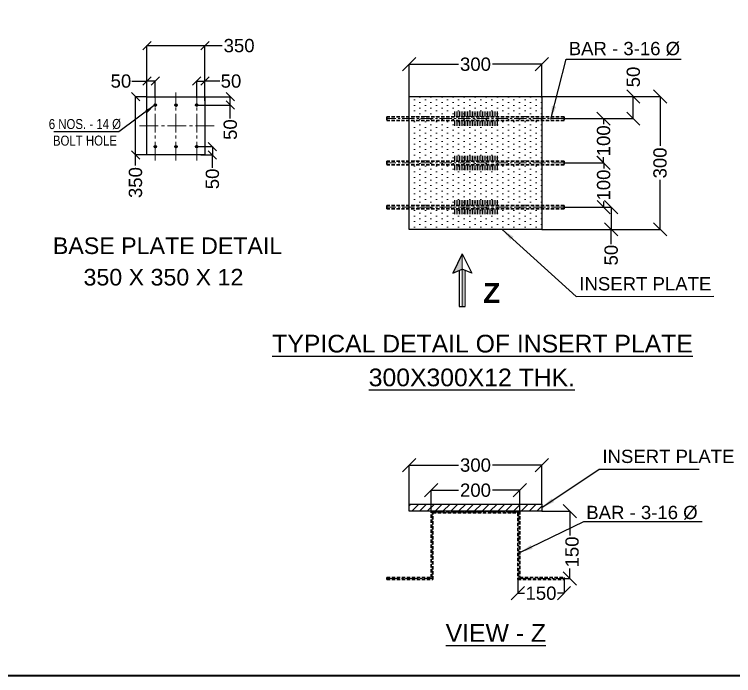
# Model space of a CAD drawing. Header units: inches. Extents: x 1789308 to 1948517, y 1504002 to 1708835.
# Drawn here: x 1880417 to 1893416, y 1532379 to 1544326 of the extents above; entities that cross this region are included whole.
import ezdxf
from ezdxf.enums import TextEntityAlignment as Align

# ---------------------------------------------------------------- set-up
doc = ezdxf.new("R2010")
doc.units = ezdxf.units.IN
doc.header["$LTSCALE"] = 0.015
doc.header["$MEASUREMENT"] = 0
doc.header["$PDMODE"] = 34
doc.header["$PDSIZE"] = -0.1
for name, pattern in [('CENTER', [2, 1.25, -0.25, 0.25, -0.25]), ('CENTER2', [1.125, 0.75, -0.125, 0.125, -0.125]), ('DASHED2', [0.375, 0.25, -0.125]), ('HIDDEN', [0.375, 0.25, -0.125])]:
    doc.linetypes.add(name, pattern=pattern)
for name, color, linetype, lineweight in [('BOLT', 4, 'Continuous', 25), ('CEN', 5, 'CENTER', 15), ('PLATE', 1, 'Continuous', 25), ('RF', 90, 'Continuous', 30), ('SECTION', 3, 'Continuous', 20), ('TEXT', 7, 'Continuous', 5), ('TRUSS', 82, 'Continuous', 25), ('truss text', 2, 'Continuous', 25)]:
    doc.layers.add(name, color=color, linetype=linetype, lineweight=lineweight)
for name, color, linetype in [('DIM - GRID - STR', 7, 'Continuous'), ('DIM DEM', 191, 'Continuous'), ('SHIFTING - STR', 1, 'Continuous'), ('TITLE', 7, 'Continuous'), ('TXT', 2, 'Continuous')]:
    doc.layers.add(name, color=color, linetype=linetype)
doc.layers.add('Grid', color=7, linetype='DASHED2', lineweight=9, true_color=0x919191)
doc.layers.add('HATCH', color=7, linetype='Continuous', lineweight=5, true_color=0xc2c2c2)
doc.styles.add('a1', font='arial.ttf', dxfattribs={"height": 2})
doc.styles.add('arial', font='ARIALN.TTF')
doc.styles.add('Basic', font='arial.ttf')
doc.styles.add('PRADEEP - STR', font='swissel.ttf')
doc.styles.add('ROMAND', font='arial.ttf')
doc.styles.add('SC-BBS1', font='SansSerif')
doc.dimstyles.new('GRID DIM', dxfattribs={"dimtxt": 350, "dimasz": 250, "dimexe": 0.1, "dimexo": 0.1, "dimgap": 0.09, "dimtad": 0, "dimdec": 0, "dimzin": 0, "dimdsep": 46, "dimtxsty": 'PRADEEP - STR', "dimblk": 'OBLIQUE', "dimcen": 0.09, "dimclrd": 73, "dimclre": 73, "dimclrt": 256, "dimadec": 0, "dimazin": 0, "dimtfac": 1, "dimtdec": 0, "dimtofl": 0, "dimtmove": 1, "dimatfit": 3, "dimfxl": 1.25, "dimtolj": 1, "dimtzin": 0, "dimlwd": -1, "dimlwe": -1, "dimarcsym": 2})
pattern_1 = [(90, (39092.4297, -8977.1807), (-3.75, 2e-15), [])]

# ---------------------------------------------------------------- blocks, each defined once
blk = doc.blocks.new('_Oblique')
at = {"color": 0, "linetype": 'ByBlock', "lineweight": -2}
blk.add_line((-0.5, -0.5), (0.5, 0.5), dxfattribs=at)
blk = doc.blocks.new('*D154')
at = {"layer": 'Defpoints', "color": 0, "transparency": 16777216}
for p in [(1824311.1, 1559422.9), (1824311.1, 1559115.3), (1824661.1, 1559115.3)]:
    blk.add_point(p, dxfattribs=at)
at = {"layer": 'DIM - GRID - STR', "color": 73, "linetype": 'ByBlock', "transparency": 16777216}
for p, q in [((1824311.1, 1559115.4), (1824311.1, 1559423)), ((1824661.1, 1559422.9), (1824311.1, 1559422.9)), ((1824661.1, 1559115.4), (1824661.1, 1559423)), ((1824764.4, 1559422.9), (1824661.1, 1559422.9))]:
    blk.add_line(p, q, dxfattribs=at)
at = {"layer": 'DIM - GRID - STR', "color": 73, "transparency": 16777216, "xscale": 50, "yscale": 50, "zscale": 50, "rotation": 180}
blk.add_blockref('_Oblique', (1824311.1, 1559422.9), dxfattribs=at)
at = {"layer": 'DIM - GRID - STR', "color": 73, "transparency": 16777216, "xscale": 50, "yscale": 50, "zscale": 50}
blk.add_blockref('_Oblique', (1824661.1, 1559422.9), dxfattribs=at)
at = {"layer": 'DIM - GRID - STR', "transparency": 16777216, "insert": (1824866.6, 1559422.9), "char_height": 80, "attachment_point": 5, "style": 'PRADEEP - STR'}
blk.add_mtext('\\A1;350', dxfattribs=at)
blk = doc.blocks.new('*D151')
at = {"layer": 'Defpoints', "color": 0, "transparency": 16777216}
for p in [(1824242.6, 1559115.3), (1824311.1, 1559115.3), (1824336.1, 1558765.3)]:
    blk.add_point(p, dxfattribs=at)
at = {"layer": 'DIM - GRID - STR', "color": 73, "linetype": 'ByBlock', "transparency": 16777216}
for p, q in [((1824311, 1559115.3), (1824242.5, 1559115.3)), ((1824242.6, 1558765.3), (1824242.6, 1559115.3)), ((1824336, 1558765.3), (1824242.5, 1558765.3)), ((1824242.6, 1558700.6), (1824242.6, 1558765.3))]:
    blk.add_line(p, q, dxfattribs=at)
at = {"layer": 'DIM - GRID - STR', "color": 73, "transparency": 16777216, "xscale": 50, "yscale": 50, "zscale": 50}
for p, rotation in [((1824242.6, 1559115.3), 90), ((1824242.6, 1558765.3), 270)]:
    blk.add_blockref('_Oblique', p, dxfattribs=dict(at, rotation=rotation))
at = {"layer": 'DIM - GRID - STR', "transparency": 16777216, "insert": (1824242.6, 1558598.4), "char_height": 80, "attachment_point": 5, "rotation": 90, "style": 'PRADEEP - STR'}
blk.add_mtext('\\A1;350', dxfattribs=at)
blk = doc.blocks.new('A$C47040BE7')
at = {"layer": 'TRUSS'}
h = blk.add_hatch(dxfattribs=at)
h.set_pattern_fill('ANSI31', color=5, scale=15)
h.set_pattern_definition([(45, (-1345296.724, -1406988.784), (-1.3258252147, 1.3258252147), [])])
edge = h.paths.add_edge_path()
edge.add_arc((0, 0), 7, 0, 360)
blk.add_circle((0, 0), 7)
at = {"layer": 'BOLT', "color": 4}
blk.add_circle((0, 0), 7, dxfattribs=at)
at = {"layer": 'CEN', "color": 1, "ltscale": 200}
for points in [[(-11, 0), (11, 0)], [(0, -11), (0, 11)]]:
    blk.add_lwpolyline(points, dxfattribs=at)
blk = doc.blocks.new('*D155')
at = {"layer": 'Defpoints', "color": 0, "transparency": 16777216}
for p in [(1824661.1, 1559209.3), (1824611.2, 1559109.6), (1824661.1, 1559090.3)]:
    blk.add_point(p, dxfattribs=at)
at = {"layer": 'DIM - GRID - STR', "color": 73, "linetype": 'ByBlock', "transparency": 16777216}
for p, q in [((1824611.2, 1559109.7), (1824611.2, 1559209.4)), ((1824611.2, 1559209.3), (1824661.1, 1559209.3)), ((1824661.1, 1559090.4), (1824661.1, 1559209.4)), ((1824751.2, 1559209.3), (1824661.1, 1559209.3))]:
    blk.add_line(p, q, dxfattribs=at)
at = {"layer": 'DIM - GRID - STR', "color": 73, "transparency": 16777216, "xscale": 50, "yscale": 50, "zscale": 50, "rotation": 180}
blk.add_blockref('_Oblique', (1824611.2, 1559209.3), dxfattribs=at)
at = {"layer": 'DIM - GRID - STR', "color": 73, "transparency": 16777216, "xscale": 50, "yscale": 50, "zscale": 50}
blk.add_blockref('_Oblique', (1824661.1, 1559209.3), dxfattribs=at)
at = {"layer": 'DIM - GRID - STR', "transparency": 16777216, "insert": (1824817.6, 1559209.3), "char_height": 80, "attachment_point": 5, "style": 'PRADEEP - STR'}
blk.add_mtext('\\A1;50', dxfattribs=at)
blk = doc.blocks.new('*D152')
at = {"layer": 'Defpoints', "color": 0, "transparency": 16777216}
for p in [(1824311.1, 1559209.3), (1824311.1, 1559115.3), (1824361.1, 1559107.9)]:
    blk.add_point(p, dxfattribs=at)
at = {"layer": 'DIM - GRID - STR', "color": 73, "linetype": 'ByBlock', "transparency": 16777216}
for p, q in [((1824221, 1559209.3), (1824311.1, 1559209.3)), ((1824311.1, 1559115.4), (1824311.1, 1559209.4)), ((1824361.1, 1559209.3), (1824311.1, 1559209.3)), ((1824361.1, 1559108), (1824361.1, 1559209.4))]:
    blk.add_line(p, q, dxfattribs=at)
at = {"layer": 'DIM - GRID - STR', "color": 73, "transparency": 16777216, "xscale": 50, "yscale": 50, "zscale": 50, "rotation": 180}
blk.add_blockref('_Oblique', (1824311.1, 1559209.3), dxfattribs=at)
at = {"layer": 'DIM - GRID - STR', "color": 73, "transparency": 16777216, "xscale": 50, "yscale": 50, "zscale": 50}
blk.add_blockref('_Oblique', (1824361.1, 1559209.3), dxfattribs=at)
at = {"layer": 'DIM - GRID - STR', "transparency": 16777216, "insert": (1824154.7, 1559209.3), "char_height": 80, "attachment_point": 5, "style": 'PRADEEP - STR'}
blk.add_mtext('\\A1;50', dxfattribs=at)
blk = doc.blocks.new('*D156')
at = {"layer": 'Defpoints', "color": 0, "transparency": 16777216}
for p in [(1824636.1, 1559115.3), (1824813.7, 1559115.3), (1824622.2, 1559065.3)]:
    blk.add_point(p, dxfattribs=at)
at = {"layer": 'DIM - GRID - STR', "color": 73, "linetype": 'ByBlock', "transparency": 16777216}
for p, q in [((1824636.2, 1559115.3), (1824813.8, 1559115.3)), ((1824813.7, 1559065.3), (1824813.7, 1559115.3)), ((1824622.3, 1559065.3), (1824813.8, 1559065.3)), ((1824813.7, 1558983.7), (1824813.7, 1559065.3))]:
    blk.add_line(p, q, dxfattribs=at)
at = {"layer": 'DIM - GRID - STR', "color": 73, "transparency": 16777216, "xscale": 50, "yscale": 50, "zscale": 50}
for p, rotation in [((1824813.7, 1559115.3), 90), ((1824813.7, 1559065.3), 270)]:
    blk.add_blockref('_Oblique', p, dxfattribs=dict(at, rotation=rotation))
at = {"layer": 'DIM - GRID - STR', "transparency": 16777216, "insert": (1824813.7, 1558917.4), "char_height": 80, "attachment_point": 5, "rotation": 90, "style": 'PRADEEP - STR'}
blk.add_mtext('\\A1;50', dxfattribs=at)
blk = doc.blocks.new('*D153')
at = {"layer": 'Defpoints', "color": 0, "transparency": 16777216}
for p in [(1824622.2, 1558815.3), (1824636.1, 1558765.3), (1824706, 1558765.3)]:
    blk.add_point(p, dxfattribs=at)
at = {"layer": 'DIM - GRID - STR', "color": 73, "linetype": 'ByBlock', "transparency": 16777216}
for p, q in [((1824622.3, 1558815.3), (1824706.1, 1558815.3)), ((1824706, 1558815.3), (1824706, 1558765.3)), ((1824636.2, 1558765.3), (1824706.1, 1558765.3)), ((1824706, 1558686.7), (1824706, 1558765.3))]:
    blk.add_line(p, q, dxfattribs=at)
at = {"layer": 'DIM - GRID - STR', "color": 73, "transparency": 16777216, "xscale": 50, "yscale": 50, "zscale": 50}
for p, rotation in [((1824706, 1558815.3), 90), ((1824706, 1558765.3), 270)]:
    blk.add_blockref('_Oblique', p, dxfattribs=dict(at, rotation=rotation))
at = {"layer": 'DIM - GRID - STR', "transparency": 16777216, "insert": (1824706, 1558620.4), "char_height": 80, "attachment_point": 5, "rotation": 90, "style": 'PRADEEP - STR'}
blk.add_mtext('\\A1;50', dxfattribs=at)
blk = doc.blocks.new('*D253')
at = {"layer": 'Defpoints', "color": 0, "transparency": 16777216}
for p in [(1813651.7, 1575777.8), (1813651.7, 1575705), (1813951.7, 1575705)]:
    blk.add_point(p, dxfattribs=at)
at = {"layer": 'DIM - GRID - STR', "color": 73, "linetype": 'ByBlock', "transparency": 16777216}
for p, q in [((1813651.7, 1575705.1), (1813651.7, 1575777.9)), ((1813651.7, 1575777.8), (1813763.3, 1575777.8)), ((1813951.7, 1575777.8), (1813840.1, 1575777.8)), ((1813951.7, 1575705.1), (1813951.7, 1575777.9))]:
    blk.add_line(p, q, dxfattribs=at)
at = {"layer": 'DIM - GRID - STR', "color": 73, "transparency": 16777216, "xscale": 30, "yscale": 30, "zscale": 30, "rotation": 180}
blk.add_blockref('_Oblique', (1813651.7, 1575777.8), dxfattribs=at)
at = {"layer": 'DIM - GRID - STR', "color": 73, "transparency": 16777216, "xscale": 30, "yscale": 30, "zscale": 30}
blk.add_blockref('_Oblique', (1813951.7, 1575777.8), dxfattribs=at)
at = {"layer": 'DIM - GRID - STR', "transparency": 16777216, "insert": (1813801.7, 1575777.8), "char_height": 30, "attachment_point": 5, "style": 'PRADEEP - STR'}
blk.add_mtext('\\A1;300', dxfattribs=at)
blk = doc.blocks.new('*D254')
at = {"layer": 'Defpoints', "color": 0, "transparency": 16777216}
for p in [(1813951.7, 1575705), (1813951.7, 1575405), (1814218.7, 1575405)]:
    blk.add_point(p, dxfattribs=at)
at = {"layer": 'DIM - GRID - STR', "color": 73, "linetype": 'ByBlock', "transparency": 16777216}
for p, q in [((1813951.8, 1575705), (1814218.8, 1575705)), ((1814218.7, 1575705), (1814218.7, 1575593.4)), ((1814218.7, 1575405), (1814218.7, 1575516.6)), ((1813951.8, 1575405), (1814218.8, 1575405))]:
    blk.add_line(p, q, dxfattribs=at)
at = {"layer": 'DIM - GRID - STR', "color": 73, "transparency": 16777216, "xscale": 30, "yscale": 30, "zscale": 30}
for p, rotation in [((1814218.7, 1575705), 90), ((1814218.7, 1575405), 270)]:
    blk.add_blockref('_Oblique', p, dxfattribs=dict(at, rotation=rotation))
at = {"layer": 'DIM - GRID - STR', "transparency": 16777216, "insert": (1814218.7, 1575555), "char_height": 30, "attachment_point": 5, "rotation": 90, "style": 'PRADEEP - STR'}
blk.add_mtext('\\A1;300', dxfattribs=at)
blk = doc.blocks.new('*D256')
at = {"layer": 'Defpoints', "color": 0, "transparency": 16777216}
for p in [(1814001.7, 1575655), (1814001.7, 1575555), (1814091.2, 1575555)]:
    blk.add_point(p, dxfattribs=at)
at = {"layer": 'DIM - GRID - STR', "color": 73, "linetype": 'ByBlock', "transparency": 16777216}
for p, q in [((1814001.8, 1575655), (1814091.3, 1575655)), ((1814091.2, 1575655), (1814091.2, 1575642.3)), ((1814001.8, 1575555), (1814091.3, 1575555)), ((1814091.2, 1575555), (1814091.2, 1575567.7))]:
    blk.add_line(p, q, dxfattribs=at)
at = {"layer": 'DIM - GRID - STR', "color": 73, "transparency": 16777216, "xscale": 30, "yscale": 30, "zscale": 30}
for p, rotation in [((1814091.2, 1575655), 90), ((1814091.2, 1575555), 270)]:
    blk.add_blockref('_Oblique', p, dxfattribs=dict(at, rotation=rotation))
at = {"layer": 'DIM - GRID - STR', "transparency": 16777216, "insert": (1814091.2, 1575605), "char_height": 30, "attachment_point": 5, "rotation": 90, "style": 'PRADEEP - STR'}
blk.add_mtext('\\A1;100', dxfattribs=at)
blk = doc.blocks.new('*D257')
at = {"layer": 'Defpoints', "color": 0, "transparency": 16777216}
for p in [(1814001.7, 1575555), (1814001.7, 1575455), (1814091.3, 1575455)]:
    blk.add_point(p, dxfattribs=at)
at = {"layer": 'DIM - GRID - STR', "color": 73, "linetype": 'ByBlock', "transparency": 16777216}
for p, q in [((1814001.8, 1575555), (1814091.4, 1575555)), ((1814091.3, 1575555), (1814091.3, 1575542.3)), ((1814091.3, 1575455), (1814091.3, 1575467.7)), ((1814001.8, 1575455), (1814091.4, 1575455))]:
    blk.add_line(p, q, dxfattribs=at)
at = {"layer": 'DIM - GRID - STR', "color": 73, "transparency": 16777216, "xscale": 30, "yscale": 30, "zscale": 30}
for p, rotation in [((1814091.3, 1575555), 90), ((1814091.3, 1575455), 270)]:
    blk.add_blockref('_Oblique', p, dxfattribs=dict(at, rotation=rotation))
at = {"layer": 'DIM - GRID - STR', "transparency": 16777216, "insert": (1814091.3, 1575505), "char_height": 30, "attachment_point": 5, "rotation": 90, "style": 'PRADEEP - STR'}
blk.add_mtext('\\A1;100', dxfattribs=at)
blk = doc.blocks.new('*D258')
at = {"layer": 'Defpoints', "color": 0, "transparency": 16777216}
for p in [(1814001.7, 1575455), (1814051.7, 1575405), (1814108.3, 1575405)]:
    blk.add_point(p, dxfattribs=at)
at = {"layer": 'DIM - GRID - STR', "color": 73, "linetype": 'ByBlock', "transparency": 16777216}
for p, q in [((1814001.8, 1575455), (1814108.4, 1575455)), ((1814108.3, 1575455), (1814108.3, 1575405)), ((1814051.8, 1575405), (1814108.4, 1575405)), ((1814108.3, 1575371.8), (1814108.3, 1575405))]:
    blk.add_line(p, q, dxfattribs=at)
at = {"layer": 'DIM - GRID - STR', "color": 73, "transparency": 16777216, "xscale": 30, "yscale": 30, "zscale": 30}
for p, rotation in [((1814108.3, 1575455), 90), ((1814108.3, 1575405), 270)]:
    blk.add_blockref('_Oblique', p, dxfattribs=dict(at, rotation=rotation))
at = {"layer": 'DIM - GRID - STR', "transparency": 16777216, "insert": (1814108.3, 1575346.8), "char_height": 30, "attachment_point": 5, "rotation": 90, "style": 'PRADEEP - STR'}
blk.add_mtext('\\A1;50', dxfattribs=at)
blk = doc.blocks.new('*D255')
at = {"layer": 'Defpoints', "color": 0, "transparency": 16777216}
for p in [(1814101.7, 1575705), (1814158.3, 1575705), (1814001.7, 1575655)]:
    blk.add_point(p, dxfattribs=at)
at = {"layer": 'DIM - GRID - STR', "color": 73, "linetype": 'ByBlock', "transparency": 16777216}
for p, q in [((1814101.8, 1575705), (1814158.4, 1575705)), ((1814158.3, 1575655), (1814158.3, 1575705)), ((1814001.8, 1575655), (1814158.4, 1575655))]:
    blk.add_line(p, q, dxfattribs=at)
at = {"layer": 'DIM - GRID - STR', "color": 73, "transparency": 16777216, "xscale": 30, "yscale": 30, "zscale": 30}
for p, rotation in [((1814158.3, 1575705), 90), ((1814158.3, 1575655), 270)]:
    blk.add_blockref('_Oblique', p, dxfattribs=dict(at, rotation=rotation))
at = {"layer": 'DIM - GRID - STR', "transparency": 16777216, "insert": (1814158.4, 1575749.1), "char_height": 30, "attachment_point": 5, "rotation": 90, "style": 'PRADEEP - STR'}
blk.add_mtext('\\A1;50', dxfattribs=at)
blk = doc.blocks.new('*D259')
at = {"layer": 'Defpoints', "color": 0, "transparency": 16777216}
for p in [(1813651.7, 1574872.4), (1813651.7, 1574784.4), (1813951.7, 1574784.4)]:
    blk.add_point(p, dxfattribs=at)
at = {"layer": 'DIM - GRID - STR', "color": 73, "linetype": 'ByBlock', "transparency": 16777216}
for p, q in [((1813651.7, 1574784.5), (1813651.7, 1574872.5)), ((1813651.7, 1574872.4), (1813763.3, 1574872.4)), ((1813951.7, 1574872.4), (1813840.1, 1574872.4)), ((1813951.7, 1574784.5), (1813951.7, 1574872.5))]:
    blk.add_line(p, q, dxfattribs=at)
at = {"layer": 'DIM - GRID - STR', "color": 73, "transparency": 16777216, "xscale": 30, "yscale": 30, "zscale": 30, "rotation": 180}
blk.add_blockref('_Oblique', (1813651.7, 1574872.4), dxfattribs=at)
at = {"layer": 'DIM - GRID - STR', "color": 73, "transparency": 16777216, "xscale": 30, "yscale": 30, "zscale": 30}
blk.add_blockref('_Oblique', (1813951.7, 1574872.4), dxfattribs=at)
at = {"layer": 'DIM - GRID - STR', "transparency": 16777216, "insert": (1813801.7, 1574872.4), "char_height": 30, "attachment_point": 5, "style": 'PRADEEP - STR'}
blk.add_mtext('\\A1;300', dxfattribs=at)
blk = doc.blocks.new('*D260')
at = {"layer": 'Defpoints', "color": 0, "transparency": 16777216}
for p in [(1813951.7, 1574768.4), (1814014.6, 1574768.4), (1814001.7, 1574616.4)]:
    blk.add_point(p, dxfattribs=at)
at = {"layer": 'DIM - GRID - STR', "color": 73, "linetype": 'ByBlock', "transparency": 16777216}
for p, q in [((1813951.8, 1574768.4), (1814014.7, 1574768.4)), ((1814014.6, 1574768.4), (1814014.6, 1574713.7)), ((1814014.6, 1574616.4), (1814014.6, 1574639.1)), ((1814001.8, 1574616.4), (1814014.7, 1574616.4))]:
    blk.add_line(p, q, dxfattribs=at)
at = {"layer": 'DIM - GRID - STR', "color": 73, "transparency": 16777216, "xscale": 30, "yscale": 30, "zscale": 30}
for p, rotation in [((1814014.6, 1574768.4), 90), ((1814014.6, 1574616.4), 270)]:
    blk.add_blockref('_Oblique', p, dxfattribs=dict(at, rotation=rotation))
at = {"layer": 'DIM - GRID - STR', "transparency": 16777216, "insert": (1814020, 1574676.4), "char_height": 30, "attachment_point": 5, "rotation": 90, "style": 'PRADEEP - STR'}
blk.add_mtext('\\A1;150', dxfattribs=at)
blk = doc.blocks.new('*D261')
at = {"layer": 'Defpoints', "color": 0, "transparency": 16777216}
for p in [(1813897.7, 1574614.4), (1814001.7, 1574614.4), (1814001.7, 1574583.1)]:
    blk.add_point(p, dxfattribs=at)
at = {"layer": 'DIM - GRID - STR', "color": 73, "linetype": 'ByBlock', "transparency": 16777216}
for p, q in [((1813897.7, 1574614.3), (1813897.7, 1574583)), ((1814001.7, 1574614.3), (1814001.7, 1574583)), ((1813897.7, 1574583.1), (1813912.4, 1574583.1)), ((1814001.7, 1574583.1), (1813986.9, 1574583.1))]:
    blk.add_line(p, q, dxfattribs=at)
at = {"layer": 'DIM - GRID - STR', "color": 73, "transparency": 16777216, "xscale": 30, "yscale": 30, "zscale": 30, "rotation": 180}
blk.add_blockref('_Oblique', (1813897.7, 1574583.1), dxfattribs=at)
at = {"layer": 'DIM - GRID - STR', "color": 73, "transparency": 16777216, "xscale": 30, "yscale": 30, "zscale": 30}
blk.add_blockref('_Oblique', (1814001.7, 1574583.1), dxfattribs=at)
at = {"layer": 'DIM - GRID - STR', "transparency": 16777216, "insert": (1813949.7, 1574583.1), "char_height": 30, "attachment_point": 5, "style": 'PRADEEP - STR'}
blk.add_mtext('\\A1;150', dxfattribs=at)
blk = doc.blocks.new('*D262')
at = {"layer": 'Defpoints', "color": 0, "transparency": 16777216}
for p in [(1813901.7, 1574815.7), (1813701.7, 1574768.4), (1813901.7, 1574768.4)]:
    blk.add_point(p, dxfattribs=at)
at = {"layer": 'DIM - GRID - STR', "color": 73, "linetype": 'ByBlock', "transparency": 16777216}
for p, q in [((1813701.7, 1574768.5), (1813701.7, 1574815.8)), ((1813701.7, 1574815.7), (1813763.3, 1574815.7)), ((1813901.7, 1574815.7), (1813840.1, 1574815.7)), ((1813901.7, 1574768.5), (1813901.7, 1574815.8))]:
    blk.add_line(p, q, dxfattribs=at)
at = {"layer": 'DIM - GRID - STR', "color": 73, "transparency": 16777216, "xscale": 30, "yscale": 30, "zscale": 30, "rotation": 180}
blk.add_blockref('_Oblique', (1813701.7, 1574815.7), dxfattribs=at)
at = {"layer": 'DIM - GRID - STR', "color": 73, "transparency": 16777216, "xscale": 30, "yscale": 30, "zscale": 30}
blk.add_blockref('_Oblique', (1813901.7, 1574815.7), dxfattribs=at)
at = {"layer": 'DIM - GRID - STR', "transparency": 16777216, "insert": (1813801.7, 1574815.7), "char_height": 30, "attachment_point": 5, "style": 'PRADEEP - STR'}
blk.add_mtext('\\A1;200', dxfattribs=at)
blk = doc.blocks.new('A$C6E661844')
at = {"layer": 'CEN', "color": 1, "linetype": 'CENTER2', "ltscale": 10000}
for points in [[(-300, -383.4), (-300, 35.8)], [(-175, -383.4), (-175, 25)], [(-49.9, -383.4), (-49.9, 35.8)], [(56.2, -175), (-412.4, -175)]]:
    blk.add_lwpolyline(points, dxfattribs=at)
at = {"layer": 'SHIFTING - STR', "color": 4, "ltscale": 1000}
blk.add_lwpolyline([(-350, 0), (0, 0), (0, -350), (-350, -350)], close=True, dxfattribs=at)
at = {"layer": 'TRUSS'}
for p in [(-300, -50), (-175, -50), (-49.9, -50), (-300, -300), (-175, -300), (-49.9, -300)]:
    blk.add_blockref('A$C47040BE7', p, dxfattribs=at)
at = {"layer": 'DIM - GRID - STR'}
for base, p1, p2, picture, middle in [((-350, 307.6), (0, 0), (-350, 0), '*D154', (205.5, 304.1)), ((0, 94), (-49.9, -5.7), (0, -25), '*D155', (156.4, 106.3))]:
    dim = blk.add_linear_dim(base=base, p1=p1, p2=p2, dimstyle='GRID DIM', override={"dimtxt": 80, "dimasz": 50, "dimfxl": 0}, dxfattribs=at)
    dim.commit()
    dim.dimension.update_dxf_attribs({"geometry": picture, "text_midpoint": middle, "dimtype": 128, "insert": (-1824661.1, -1559115.3)})
for base, p1, p2, angle, picture, middle, dimtype in [((-350, 94), (-300, -7.4), (-350, 0), 180, '*D152', (-506.4, 106.3), 128), ((-418.5, 0), (-325, -350), (-350, 0), 90, '*D151', (-414.5, -516.9), 128), ((152.6, 0), (-38.9, -50), (-25, 0), 90, '*D156', (169, -197.9), 160), ((44.9, -350), (-38.9, -300), (-25, -350), 270, '*D153', (41.6, -494.9), 128)]:
    dim = blk.add_linear_dim(base=base, p1=p1, p2=p2, angle=angle, dimstyle='GRID DIM', override={"dimtxt": 80, "dimasz": 50, "dimfxl": 0}, dxfattribs=at)
    dim.commit()
    dim.dimension.update_dxf_attribs({"geometry": picture, "text_midpoint": middle, "dimtype": dimtype, "insert": (-1824661.1, -1559115.3)})
blk = doc.blocks.new('A$C3D003C88')
at = {"layer": 'HATCH'}
h = blk.add_hatch(dxfattribs=at)
h.set_pattern_fill('DOTS', color=256, scale=200, angle=-90, style=0)
h.set_pattern_definition([(270, (8568.338, 38166.482), (12.5, -6.25), [0, -12.5])])
h.paths.add_polyline_path([(-300, 0), (-300, 300), (0, 300), (0, 0)])
h = blk.add_hatch(dxfattribs=at)
h.set_pattern_fill('ANSI31', color=256, scale=30, angle=45, style=0)
h.set_pattern_definition(pattern_1)
h.paths.add_polyline_path([(-200, 254), (-100, 254), (-100, 266), (-200, 266)])
h = blk.add_hatch(dxfattribs=at)
h.set_pattern_fill('ANSI31', color=256, scale=30, angle=45, style=0)
h.set_pattern_definition(pattern_1)
h.paths.add_polyline_path([(-100, 246), (-200, 246), (-200, 234), (-100, 234)])
h = blk.add_hatch(dxfattribs=at)
h.set_pattern_fill('ANSI31', color=256, scale=30, angle=45, style=0)
h.set_pattern_definition(pattern_1)
h.paths.add_polyline_path([(-200, 154), (-100, 154), (-100, 166), (-200, 166)])
h = blk.add_hatch(dxfattribs=at)
h.set_pattern_fill('ANSI31', color=256, scale=30, angle=45, style=0)
h.set_pattern_definition(pattern_1)
h.paths.add_polyline_path([(-100, 146), (-200, 146), (-200, 134), (-100, 134)])
h = blk.add_hatch(dxfattribs=at)
h.set_pattern_fill('ANSI31', color=256, scale=30, angle=45, style=0)
h.set_pattern_definition(pattern_1)
h.paths.add_polyline_path([(-200, 54), (-100, 54), (-100, 66), (-200, 66)])
h = blk.add_hatch(dxfattribs=at)
h.set_pattern_fill('ANSI31', color=256, scale=30, angle=45, style=0)
h.set_pattern_definition(pattern_1)
h.paths.add_polyline_path([(-100, 46), (-200, 46), (-200, 34), (-100, 34)])
h = blk.add_hatch(dxfattribs=at)
h.set_pattern_fill('ANSI31', color=256, scale=100, style=0)
h.set_pattern_definition([(45, (-38170.482, 8502.684), (-8.8388348, 8.8388348), [])])
h.paths.add_polyline_path([(0, -636.5), (-300, -636.5), (-300, -620.5), (0, -620.5)])
at = {"layer": 'TEXT'}
for points in [[(-179.8, -90.1), (-179.8, -55.2), (-201, -98.9)], [(-179.8, -90.1), (-179.8, -174.4), (-173.1, -174.4), (-173.1, -92.9)]]:
    blk.add_hatch(color=24, dxfattribs=at).paths.add_polyline_path(points)
for p, q in [((-179.8, -55.2), (-201, -98.9)), ((-179.8, -55.2), (-158.6, -98.9)), ((-201, -98.9), (-179.8, -90.1)), ((-186.5, -92.9), (-186.5, -174.4)), ((-158.6, -98.9), (-179.8, -90.1)), ((-186.5, -174.4), (-173.1, -174.4))]:
    blk.add_line(p, q)
at = {"layer": 'Grid', "linetype": 'CENTER2', "ltscale": 2500}
for p, q in [((50, 250), (-350, 250)), ((50, 150), (-350, 150)), ((50, 50), (-350, 50))]:
    blk.add_line(p, q, dxfattribs=at)
blk.add_lwpolyline([(-350, -788.5), (-248, -788.5), (-248, -638.5), (-52, -638.5), (-52, -788.5), (50, -788.5)], dxfattribs=at)
at = {"layer": 'PLATE'}
for points in [[(-300, 0), (-300, 300), (0, 300), (0, 0)], [(0, -636.5), (-300, -636.5), (-300, -620.5), (0, -620.5)]]:
    blk.add_lwpolyline(points, close=True, dxfattribs=at)
at = {"layer": 'RF', "linetype": 'HIDDEN', "ltscale": 2000}
for p, q in [((50, 254), (-350, 254)), ((-350, 254), (-350, 246)), ((50, 246), (-350, 246)), ((50, 254), (50, 246)), ((50, 154), (-350, 154)), ((-350, 154), (-350, 146)), ((50, 154), (50, 146)), ((50, 146), (-350, 146)), ((50, 54), (-350, 54)), ((-350, 54), (-350, 46)), ((50, 54), (50, 46)), ((50, 46), (-350, 46)), ((-350, -790.5), (-350, -786.5)), ((50, -790.5), (50, -786.5))]:
    blk.add_line(p, q, dxfattribs=at)
for points in [[(-350, -786.5), (-250, -786.5), (-250, -636.5), (-50, -636.5), (-50, -786.5), (50, -786.5)], [(-350, -790.5), (-246, -790.5), (-246, -640.5), (-54, -640.5), (-54, -790.5), (50, -790.5)]]:
    blk.add_lwpolyline(points, dxfattribs=at)
at = {"layer": 'TEXT', "color": 61}
for p, q in [((-179.8, -55.2), (-179.8, -174.4)), ((-173.1, -92.9), (-173.1, -174.4))]:
    blk.add_line(p, q, dxfattribs=at)
at = {"layer": 'SECTION', "color": 1, "insert": (-132.5, -121.1), "char_height": 45, "width": 146.466, "attachment_point": 1, "style": 'a1'}
blk.add_mtext('{\\fArial|b1|i0|c0|p34;Z}', dxfattribs=at)
at = {"layer": 'TEXT', "color": 3, "lineweight": 25, "style": 'ROMAND'}
for s, p in [('%%UTYPICAL DETAIL OF INSERT PLATE%%U ', (-126.3, -258.1)), ('%%U300X300X12 THK.', (-158.2, -334.4)), ('%%UVIEW - Z', (-104, -911.6))]:
    blk.add_text(s, height=40, dxfattribs=at).set_placement(p, align=Align.MIDDLE_CENTER)
at = {"layer": 'TXT', "style": 'Basic'}
for s, p in [('BAR - 3-16 %%C', (60.7, 393.4)), ('INSERT PLATE ', (84.7, -137.9)), ('INSERT PLATE ', (136.8, -527.7)), ('BAR - 3-16 %%C', (100.3, -654.4))]:
    blk.add_text(s, height=30, dxfattribs=at).set_placement(p)
at = {"layer": 'DIM - GRID - STR'}
for base, p1, p2, angle, picture, middle in [((-300, 372.8), (0, 300), (-300, 300), 180, '*D253', (-150, 372.8)), ((267, 0), (0, 300), (0, 0), 270, '*D254', (267, 150)), ((139.5, 150), (50, 250), (50, 150), 270, '*D256', (139.5, 200)), ((139.6, 50), (50, 150), (50, 50), 270, '*D257', (139.6, 100))]:
    dim = blk.add_linear_dim(base=base, p1=p1, p2=p2, angle=angle, dimstyle='GRID DIM', override={"dimtxt": 30, "dimasz": 30, "dimfxl": 0}, dxfattribs=at)
    dim.commit()
    dim.dimension.update_dxf_attribs({"geometry": picture, "text_midpoint": middle, "insert": (-1813951.7, -1575405)})
for base, p1, p2, angle, picture, middle in [((206.6, 300), (50, 250), (150, 300), 90, '*D255', (206.7, 344.1)), ((156.6, 0), (50, 50), (100, 0), 270, '*D258', (158.9, -58.2))]:
    dim = blk.add_linear_dim(base=base, p1=p1, p2=p2, angle=angle, dimstyle='GRID DIM', override={"dimtxt": 30, "dimasz": 30, "dimfxl": 0}, dxfattribs=at)
    dim.commit()
    dim.dimension.update_dxf_attribs({"geometry": picture, "text_midpoint": middle, "dimtype": 128, "insert": (-1813951.7, -1575405)})
for base, p1, p2, picture, middle in [((-300, -532.5), (0, -620.5), (-300, -620.5), '*D259', (-150, -532.5)), ((-50, -589.3), (-250, -636.5), (-50, -636.5), '*D262', (-150, -589.3))]:
    dim = blk.add_linear_dim(base=base, p1=p1, p2=p2, dimstyle='GRID DIM', override={"dimtxt": 30, "dimasz": 30, "dimfxl": 0}, dxfattribs=at)
    dim.commit()
    dim.dimension.update_dxf_attribs({"geometry": picture, "text_midpoint": middle, "insert": (-1813951.7, -1575405)})
dim = blk.add_linear_dim(base=(62.9, -636.5), p1=(50, -788.5), p2=(0, -636.5), angle=90, text='150', dimstyle='GRID DIM', override={"dimtxt": 30, "dimasz": 30, "dimfxl": 0}, dxfattribs=at)
dim.commit()
dim.dimension.update_dxf_attribs({"geometry": '*D260', "text_midpoint": (68.3, -728.6), "dimtype": 128, "insert": (-1813951.7, -1575405)})
dim = blk.add_linear_dim(base=(50, -821.8), p1=(-54, -790.5), p2=(50, -790.5), text='150', dimstyle='GRID DIM', override={"dimtxt": 30, "dimasz": 30, "dimfxl": 0}, dxfattribs=at)
dim.commit()
dim.dimension.update_dxf_attribs({"geometry": '*D261', "text_midpoint": (-2, -821.8), "insert": (-1813951.7, -1575405)})
at = {"layer": 'DIM DEM'}
for points in [[(19.9, 248.8), (54.9, 384.6), (314.5, 384.6)], [(-89.7, 0), (77.6, -152), (388.5, -150.9)], [(0, -628.5), (129.7, -541.8), (355.4, -541.8)], [(-50, -730.2), (94.9, -660), (362.2, -660)]]:
    blk.add_leader(points, dimstyle='GRID DIM', override={"dimasz": 30, "dimclrd": 256, "dimfxl": 0.1}, dxfattribs=at)

msp = doc.modelspace()

# ---------------------------------------------------------------- linework, layer by layer
msp.add_lwpolyline([(1831024.5, 1591778.9), (1915124.5, 1591778.9), (1915124.5, 1532378.8), (1831024.5, 1532378.8)], close=True)
at = {"layer": 'TITLE', "color": 125, "lineweight": 35}
msp.add_lwpolyline([(1831024.5, 1532378.9), (1915124.5, 1532378.8), (1915124.6, 1591778.9), (1831024.5, 1591778.9)], close=True, dxfattribs=at)

# ---------------------------------------------------------------- block references
for name, p, xscale, yscale, zscale in [('A$C6E661844', (1883862.3, 1542838.1), 3, 3, 3), ('A$C3D003C88', (1889950.8, 1540442.1), 8, 8, 8)]:
    msp.add_blockref(name, p, dxfattribs=dict(xscale=xscale, yscale=yscale, zscale=zscale))

# ---------------------------------------------------------------- texts
at = {"layer": 'TEXT', "color": 2, "insert": (1881691.5, 1542435.6), "char_height": 180, "width": 1783.654, "attachment_point": 2, "rotation": 0.13925, "style": 'arial'}
msp.add_mtext('6 NOS. - 14 %%C BOLT HOLE', dxfattribs=at)
at = {"layer": 'truss text', "style": 'SC-BBS1'}
for s, p in [('BASE PLATE DETAIL', (1883185.9, 1539906.1)), ('350 X 350 X 12', (1883111.3, 1539337.8))]:
    msp.add_text(s, height=300, dxfattribs=at).set_placement(p, align=Align.BOTTOM_CENTER)

# ---------------------------------------------------------------- leaders
at = {"layer": 'DIM DEM'}
msp.add_leader([(1882944.4, 1542677.1, 0), (1882307.7, 1542201.2, 0), (1881132.8, 1542201.2, 0)], dimstyle='GRID DIM', override={"dimasz": 180, "dimclrd": 256, "dimfxl": 0.1}, dxfattribs=at)

doc.saveas('drawing.dxf')
